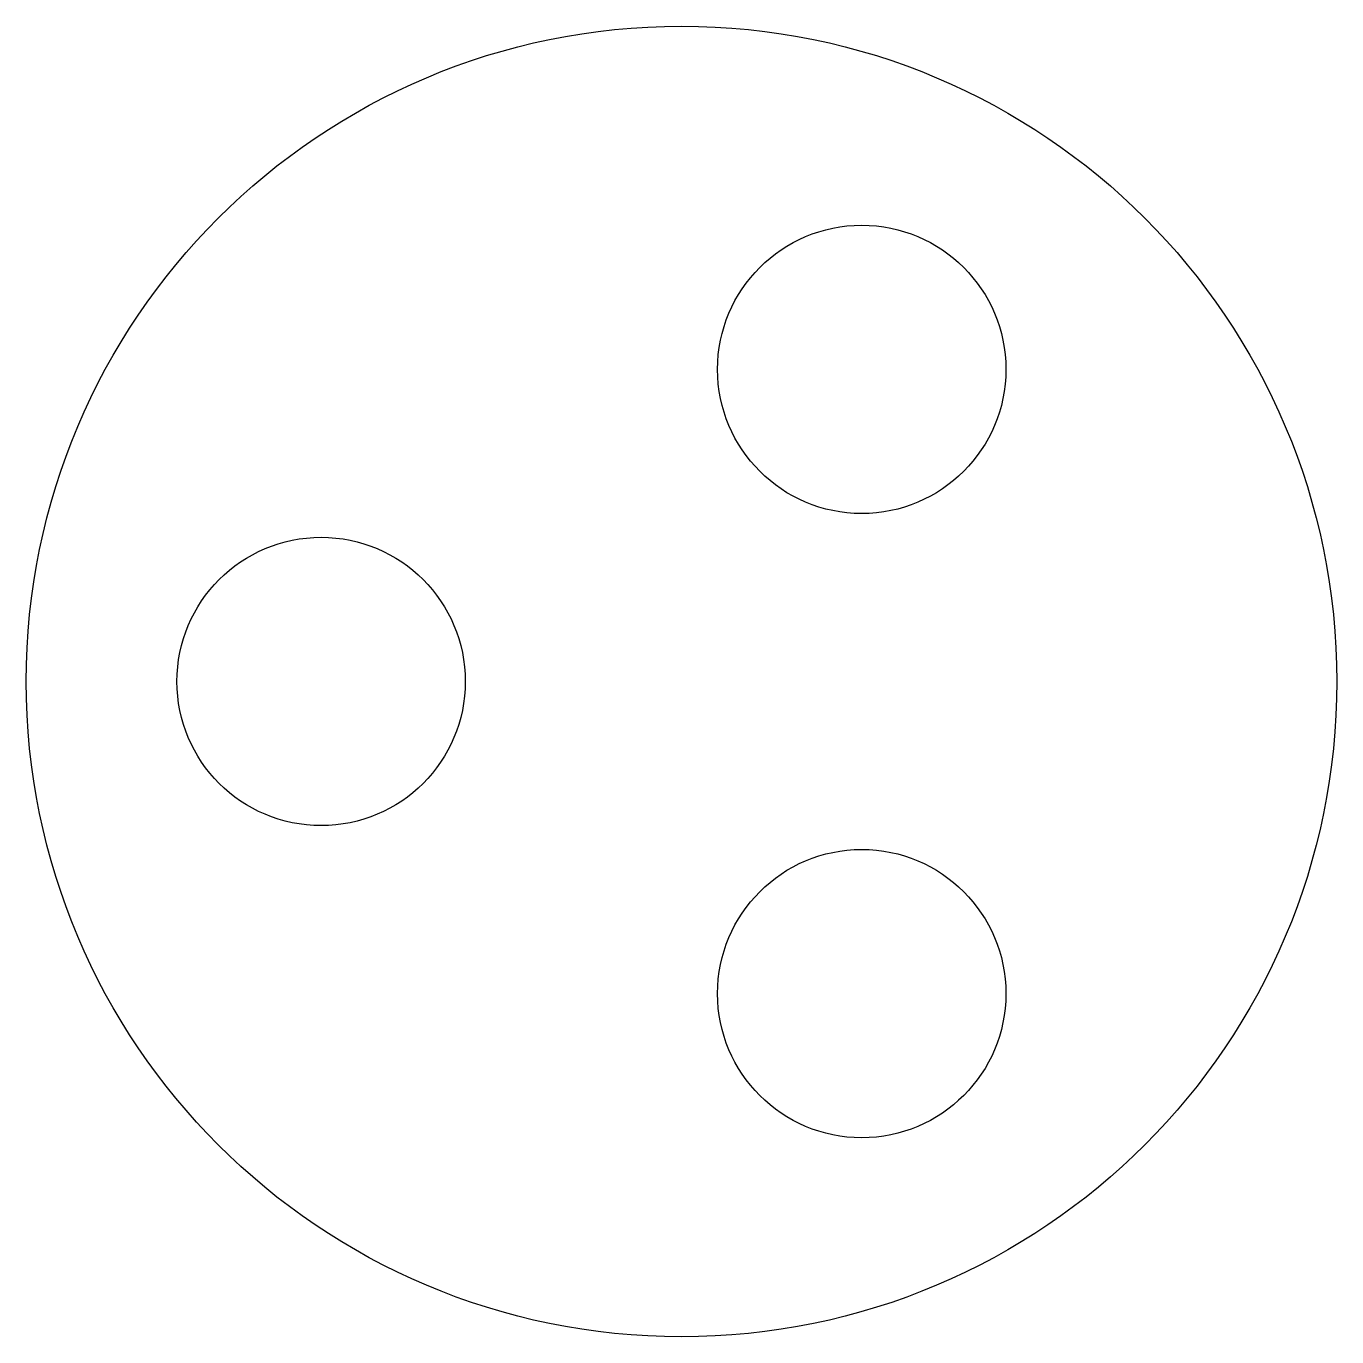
# Model space of a CAD drawing. Header units: millimetres. Extents: x 0 to 200, y 0 to 200.
import ezdxf

# ---------------------------------------------------------------- set-up
doc = ezdxf.new("R2010")
doc.units = ezdxf.units.MM
doc.layers.add('DXF_tmp', color=7, linetype='CONTINUOUS')

msp = doc.modelspace()

# ---------------------------------------------------------------- linework, layer by layer
at = {"layer": 'DXF_tmp'}
for centre, radius in [((99.68, 99.92), 100), ((127.18, 147.55), 22), ((44.68, 99.92), 22), ((127.18, 52.29), 22)]:
    msp.add_circle(centre, radius, dxfattribs=at)

doc.saveas('drawing.dxf')
